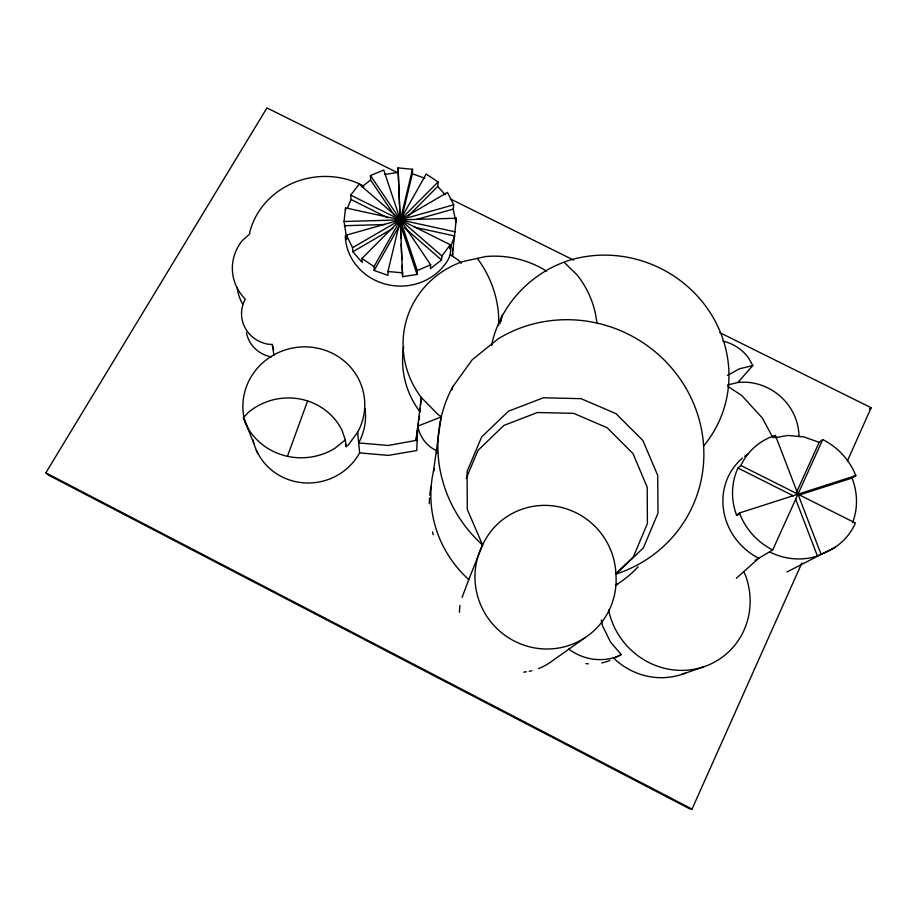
<?xml version="1.0" encoding="UTF-8"?>
<svg xmlns="http://www.w3.org/2000/svg" width="917" height="917" viewBox="0 0 917 917"><rect width="100%" height="100%" fill="white"/><g stroke="black" fill="none" stroke-linecap="round" stroke-linejoin="round"><path stroke-width="1.38" d="M400.099 219.885L398.058 167.903L412.524 169.267L412.363 173.817L401.589 218.647M400.912 238.294L400.339 221.272M252.954 439.828A57.37 55.272 -11.8 0 0 300.994 482.571A57.37 55.272 -11.8 0 0 359.602 452.883L388.35 455.394L416.708 450.579L417.808 426.141L421.258 397.474A93.694 89.453 13.7 0 1 462.317 261.677L485.632 256.554A93.694 89.453 13.7 0 1 546.566 271.145M394.046 214.807L370.64 180.064L370.491 175.56L383.73 170.035L417.281 270.572L417.075 274.424L402.609 276.693L398.058 167.903M498.63 325.478C499.822 301.659 491.512 277.335 477.31 258.388M491.89 345.468L492.085 342.832C501.312 303.447 532.078 271.696 570.603 259.924A120.803 114.717 25.5 0 1 706.858 307.745A120.803 114.717 25.5 0 1 703.511 446.052M370.491 175.56L430.658 264.807L430.36 268.704L441.524 259.947L441.914 255.992L450.27 244.747L350.695 195.115L359.223 184.099L441.914 255.992M408.168 216.148L437.73 186.403L438.085 181.944L426.176 174.058L374.044 266.583L374.17 270.481L387.971 275.352L387.948 271.501L412.524 169.267M420.399 408.019L420.066 411.974A90.141 86.336 13.8 0 1 403.663 346.878M420.605 405.383L421.258 397.474L438.429 414.908L441.593 416.776L417.808 426.141L416.02 440.401L388.281 445.49L358.65 442.9A59.135 56.877 -11.2 0 0 365.516 414.071M452.356 255.671L456.357 218.235L344.058 221.513L346.786 239.222L346.454 235.107L453.72 204.789L447.485 192.41L352.552 247.716L352.839 251.751L362.181 262.422L361.963 258.468L438.085 181.944M436.744 453.445L436.985 450.809C426.875 446.51 419.699 436.882 417.808 426.141M344.058 221.513L345.514 207.861L455.187 231.863M456.357 218.235L455.864 222.441L453.239 209.087L453.72 204.789M450.27 244.747L449.823 248.782L454.706 235.978L414.243 227.129M345.273 235.956A54.756 51.26 4.1 0 0 388.006 284.74A54.756 51.26 4.1 0 0 448.711 258.594L450.201 254.662L451.336 244.793M440.905 418.542L433.477 471.132A114.316 111.347 31.3 0 0 468.759 579.578L462.088 597.426M418.53 422.806L416.02 440.401L417.522 440.55M418.909 420.101L419.493 416.031M452.104 389.714L452.62 386.951L472.186 359.796L498.206 338.786A134.065 129.331 28.4 0 1 689.939 395.548A134.065 129.331 28.4 0 1 615.915 574.088A71.388 69.956 48.3 0 1 531.871 647.379A71.388 69.956 48.3 0 1 482.583 544.996L467.315 509.474L467.085 471.476L481.643 436.973L508.488 411.171L543.391 397.783L581.08 398.677L615.983 413.647L642.897 440.527L657.73 475.43L657.993 513.153L643.379 547.896L615.915 574.088A70.632 69.199 47.6 0 0 559.645 506.998A70.632 69.199 47.6 0 0 482.583 544.996L468.759 579.578M500.04 323.403L501.679 316.629M500.705 321.558L502.356 314.772M434.257 468.747L433.477 471.132L434.429 468.541M287.445 456.311L307.608 400.958M347.405 208.365L350.993 199.493L350.695 195.115M466.203 478.41L478.055 450.304L503.869 425.431L537.431 412.512L573.664 413.349L607.192 427.758L633.017 453.64L647.207 487.236L647.402 523.55L633.303 556.974L616.029 573.446M397.783 172.843L266.939 107.919L45.85 472.817L48.452 475.109L689.676 808.828L692.037 809.081L801.871 562.969M847.274 461.228L871.15 407.733L719.776 332.619M796.369 492.635L819.19 442.326L822.721 439.587A64.477 60.201 43.3 0 1 855.825 475.602L852.019 478.055L798.627 495.214M755.161 560.344L772.687 549.994L822.721 439.587M374.17 270.481L399.594 225.295M243.888 416.971A61.026 58.573 -10.6 0 1 313.144 347.428A61.026 58.573 -10.6 0 1 357.641 432.274L348.368 444.917L346.236 446.625L345.411 444.229M727.513 385.002L737.841 382.481L752.788 365.574L748.731 358.215A40.738 38.182 32.6 0 0 722.86 341.158M253.94 443.656L243.383 417.705L248.289 412.432A60.958 58.814 -16.9 0 1 341.961 430.13L345.342 439.908L346.236 446.625M736.362 578.26L758.749 558.224A62.138 58.195 43.8 0 1 742.403 458.133M739.262 514.299L736.557 515.159A63.949 59.743 43.4 0 1 737.99 468.048L740.867 465.504A64.477 60.201 43.3 0 1 775.392 435.392L821.013 554.143L817.425 555.989A63.949 59.743 43.4 0 1 769.501 551.885M773.295 437.237L775.392 435.392M615.892 585.527L617.886 583.854A118.923 115.588 30.5 0 0 638.163 566.763M345.342 439.908L334.877 448.321A62.264 59.685 -10.2 0 1 248.736 429.511L243.383 417.705M869.408 409.074L871.15 407.733M361.688 186.862L370.64 180.064M736.557 515.159L739.457 512.981L855.825 475.602M585.39 637.464L549.466 662.911A58.413 57.507 59.4 0 1 538.451 668.608M352.839 251.751L392.992 228.333M601.277 620.087L602.423 625.623L610.642 642.255L621.256 654.555L618.746 655.987A52.04 50.515 54.5 0 1 568.769 649.03M727.41 375.454L739.343 368.84L752.788 365.574M787.061 571.921L835.364 547.117M615.25 657.558L621.256 654.555M615.376 585.069L617.886 583.854M417.281 270.572L430.658 264.807M681.904 674.362L703.717 666.797M416.582 219.461L453.239 209.087M774.842 437.718L787.818 435.472L803.819 436.893L819.19 442.326M385.071 174.39L398.001 172.453M344.414 225.72L384.922 224.527M273.644 349.56L272.246 344.46L267.844 344.184A33.379 31.487 -7.8 0 1 245.309 299.148A48.727 45.632 -5.6 0 1 242.054 240.839L249.619 234.053L249.951 231.405A77.326 72.374 -1.8 0 1 361.447 184.89L363.831 186.438M387.948 271.501L402.712 272.853M412.363 173.817L424.674 178.139M450.385 198.943L573.538 260.05M350.993 199.493L387.65 217.776M740.867 465.504L855.412 523.034A64.477 60.201 43.3 0 1 821.013 554.143M737.99 468.048L793.365 495.868M45.85 472.817L692.037 809.081M727.903 386.447L741.83 395.571L762.405 418.095L772.859 437.592M450.201 254.662L458.489 260.199L461.24 263.282M361.963 258.468L374.044 266.583M404.512 227.76L441.524 259.947M564.459 262.606L577.114 274.962A97.168 92.479 13.7 0 1 596.91 323.414M437.73 186.403L445.192 194.713M614.046 658.154L615.548 659.896A68.443 65.715 53.5 0 0 685.664 672.963M743.641 571.761L745.475 575.28A73.52 70.345 51.8 0 1 698.788 668.252A73.52 70.345 51.8 0 1 608.567 610.034M346.454 235.107L352.552 247.716M246.329 424.869L245.206 422.405A61.026 58.573 -10.6 0 1 244.484 419.711M795.635 499.146L817.425 555.989M400.282 224.08L417.075 274.424M272.246 344.46L273.954 355.166M357.641 432.274L359.602 452.883M345.514 207.861L345.686 210.016M401.165 243.991L401.864 259.626M402.116 265.322L402.609 276.693M482.583 544.996A134.065 129.331 28.4 0 1 452.62 386.951M744.547 456.402A62.138 58.195 43.8 0 1 747.905 454.018M852.019 478.055A63.949 59.743 43.4 0 1 852.569 522.701M772.687 549.994A64.477 60.201 43.3 0 1 739.457 512.981M242.615 304.066A47.306 44.417 -5.9 0 1 237.285 288.133M257.769 453.502A56.946 54.894 -12 0 1 256.221 449.857M365.058 408.707A59.135 56.877 -11.2 0 1 365.459 412.742M433.237 534.76A110.063 107.427 32.3 0 1 432.503 531.986M429.271 503.685A110.063 107.427 32.3 0 1 429.534 497.988M429.775 495.146A110.063 107.427 32.3 0 1 430.956 486.732M737.841 382.481A53.427 50.103 37.5 0 1 798.959 436.698M452.792 248.324A53.175 49.919 4 0 1 452.86 250.926M452.792 253.539A53.175 49.919 4 0 1 452.562 256.152M271.478 356.954A32.393 30.639 -8.2 0 1 246.421 332.699M531.894 670.682A58.413 57.507 59.4 0 1 529.178 671.301M526.438 671.771A58.413 57.507 59.4 0 1 523.687 672.115M459.463 612.281A58.413 57.507 59.4 0 1 460.013 605.358M609.92 660.435A50.057 48.658 55.8 0 1 601.712 662.934M588.416 663.805A50.057 48.658 55.8 0 1 585.825 663.553"/></g></svg>
